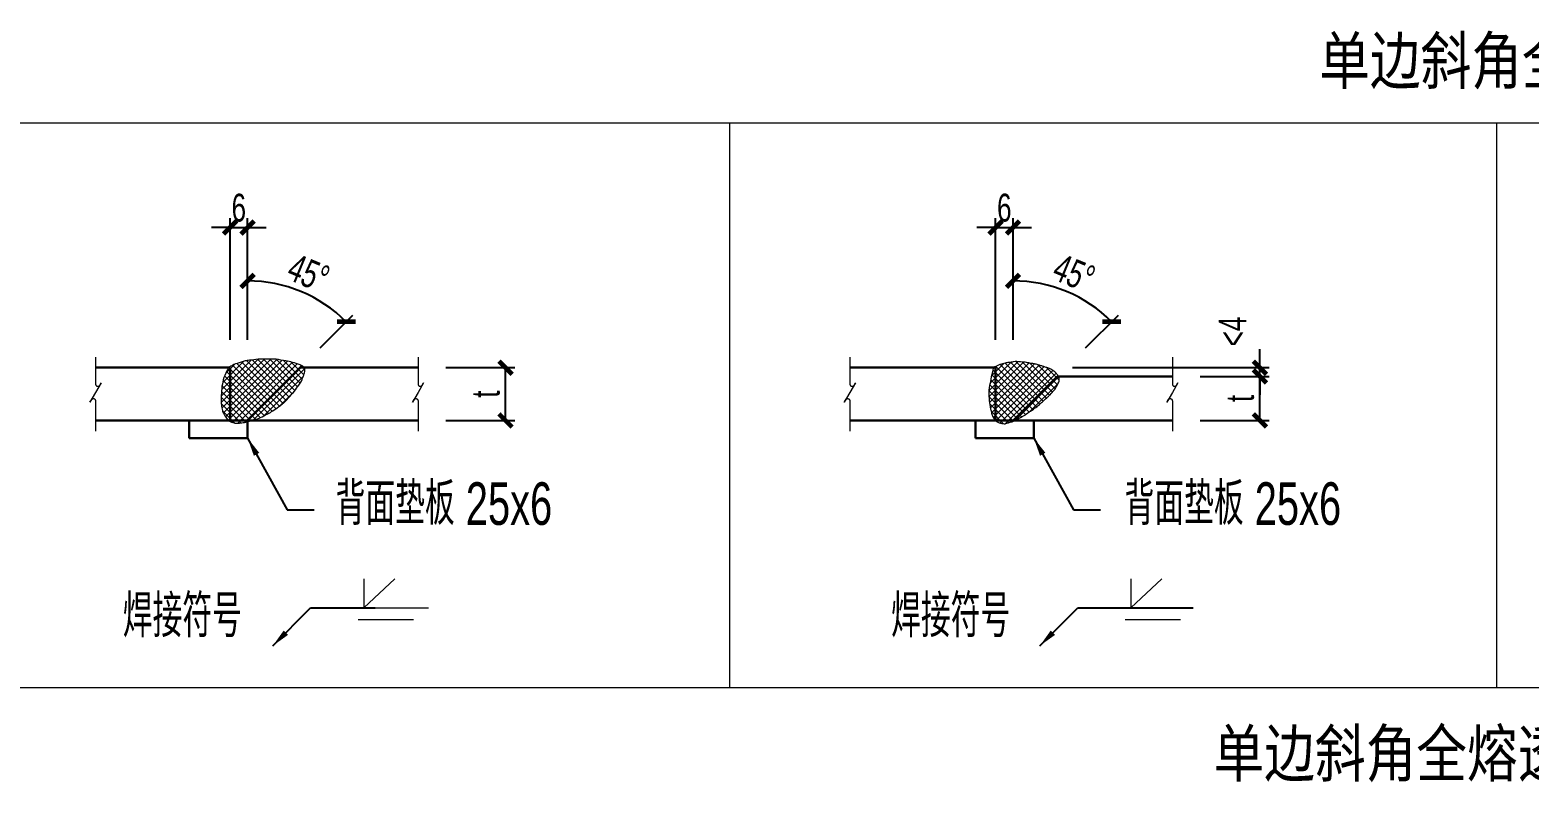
# Model space of a CAD drawing. Header units: millimetres. Extents: x -5285 to 713586, y 0 to 59400.
# Drawn here: x 195396 to 211534, y 29462 to 37630 of the extents above; entities that cross this region are included whole.
import ezdxf

# ---------------------------------------------------------------- set-up
doc = ezdxf.new("R2010")
doc.units = ezdxf.units.MM
doc.header["$LTSCALE"] = 1000
doc.header["$PDSIZE"] = 300
doc.layers.get('0').update_dxf_attribs({"lineweight": 15})
doc.layers.get('DEFPOINTS').update_dxf_attribs({"color": 252, "lineweight": 15})
for name, color, linetype, lineweight in [('Dim', 7, 'Continuous', 15), ('hatch', 5, 'Continuous', 13), ('Index', 1, 'Continuous', 15), ('MENBER', 2, 'Continuous', 30), ('TEXT', 2, 'Continuous', 15)]:
    doc.layers.add(name, color=color, linetype=linetype, lineweight=lineweight)
doc.styles.add('T&D', font='haiwenrs.shx', dxfattribs={"width": 0.7, "bigfont": 'hztxt.shx'})
doc.styles.add('TITLE', font='simhei.ttf', dxfattribs={"width": 0.8})
doc.dimstyles.new('T&D100', dxfattribs={"dimscale": 100, "dimtxt": 3, "dimasz": 2, "dimexe": 1, "dimexo": 3, "dimtad": 1, "dimdec": 0, "dimzin": 0, "dimdsep": 46, "dimtxsty": 'T&D', "dimblk": 'ARCHTICK', "dimcen": 0.09, "dimclrt": 2, "dimadec": 0, "dimazin": 0, "dimtfac": 1, "dimtdec": 0, "dimtix": 1, "dimtmove": 2, "dimatfit": 0, "dimfxl": 1, "dimtolj": 1, "dimtzin": 0, "dimarcsym": 0})

# ---------------------------------------------------------------- blocks, each defined once
blk = doc.blocks.new('_ArchTick')
at = {"color": 0, "linetype": 'ByBlock', "const_width": 0.25}
blk.add_lwpolyline([(-0.354, -0.354), (0.354, 0.354)], dxfattribs=at)
blk = doc.blocks.new('*D65')
at = {"layer": 'DEFPOINTS', "color": 0, "transparency": 16777216}
for p in [(198490, 34729), (197738, 34114), (198307, 33996), (197738, 33427), (197738, 33160)]:
    blk.add_point(p, dxfattribs=at)
at = {"layer": 'Dim', "color": 0, "lineweight": -2, "transparency": 16777216}
for p, q in [((197738, 34414), (197738, 35030)), ((198519, 34208), (198872, 34561))]:
    blk.add_line(p, q, dxfattribs=at)
blk.add_arc((197738, 33427), 1503, 45, 90, dxfattribs=at)
at = {"layer": 'Dim', "color": 0, "lineweight": -2, "transparency": 16777216, "xscale": 200, "yscale": 200, "zscale": 200}
for p, rotation in [((197738, 34930), 179.9999999999868), ((198801, 34490), 314.9999999999964)]:
    blk.add_blockref('_ArchTick', p, dxfattribs=dict(at, rotation=rotation))
at = {"layer": 'Dim', "color": 2, "transparency": 16777216, "insert": (198395, 35012), "char_height": 300, "attachment_point": 5, "rotation": 337.5, "style": 'T&D'}
blk.add_mtext('\\A1;45°', dxfattribs=at)
blk = doc.blocks.new('*D66')
at = {"layer": 'DEFPOINTS', "color": 0, "transparency": 16777216}
for p in [(197738, 35504), (197550, 33996), (197738, 33996)]:
    blk.add_point(p, dxfattribs=at)
at = {"layer": 'Dim', "color": 0, "lineweight": -2, "transparency": 16777216}
for p, q in [((197550, 34296), (197550, 35604)), ((197738, 34296), (197738, 35604)), ((197550, 35504), (197350, 35504)), ((197550, 35504), (197738, 35504)), ((197738, 35504), (197938, 35504))]:
    blk.add_line(p, q, dxfattribs=at)
at = {"layer": 'Dim', "color": 0, "lineweight": -2, "transparency": 16777216, "xscale": 200, "yscale": 200, "zscale": 200}
blk.add_blockref('_ArchTick', (197550, 35504), dxfattribs=at)
at = {"layer": 'Dim', "color": 0, "lineweight": -2, "transparency": 16777216, "xscale": 200, "yscale": 200, "zscale": 200, "rotation": 180}
blk.add_blockref('_ArchTick', (197738, 35504), dxfattribs=at)
at = {"layer": 'Dim', "color": 2, "transparency": 16777216, "insert": (197644, 35716), "char_height": 300, "attachment_point": 5, "style": 'T&D'}
blk.add_mtext('\\A1;6', dxfattribs=at)
blk = doc.blocks.new('*D67')
at = {"layer": 'DEFPOINTS', "color": 0, "transparency": 16777216}
for p in [(199574, 33996), (200516, 33996), (199574, 33427)]:
    blk.add_point(p, dxfattribs=at)
at = {"layer": 'Dim', "color": 0, "lineweight": -2, "transparency": 16777216}
for p, q in [((199874, 33996), (200616, 33996)), ((200516, 33427), (200516, 33996)), ((199874, 33427), (200616, 33427))]:
    blk.add_line(p, q, dxfattribs=at)
at = {"layer": 'Dim', "color": 0, "lineweight": -2, "transparency": 16777216, "xscale": 200, "yscale": 200, "zscale": 200}
for p, rotation in [((200516, 33996), 90), ((200516, 33427), 270)]:
    blk.add_blockref('_ArchTick', p, dxfattribs=dict(at, rotation=rotation))
at = {"layer": 'Dim', "color": 2, "transparency": 16777216, "insert": (200304, 33712), "char_height": 300, "attachment_point": 5, "rotation": 90, "style": 'T&D'}
blk.add_mtext('\\A1;t', dxfattribs=at)
blk = doc.blocks.new('*D78')
at = {"layer": 'DEFPOINTS', "color": 0, "transparency": 16777216}
for p in [(206321, 33996), (207694, 33902), (208637, 33996)]:
    blk.add_point(p, dxfattribs=at)
at = {"layer": 'Dim', "color": 0, "lineweight": -2, "transparency": 16777216}
for p, q in [((208637, 33996), (208637, 34196)), ((206621, 33996), (208737, 33996)), ((207994, 33902), (208737, 33902)), ((208637, 33902), (208637, 33996)), ((208637, 33902), (208637, 33702))]:
    blk.add_line(p, q, dxfattribs=at)
at = {"layer": 'Dim', "color": 0, "lineweight": -2, "transparency": 16777216, "xscale": 200, "yscale": 200, "zscale": 200}
for p, rotation in [((208637, 33996), 270), ((208637, 33902), 90)]:
    blk.add_blockref('_ArchTick', p, dxfattribs=dict(at, rotation=rotation))
at = {"layer": 'Dim', "color": 2, "transparency": 16777216, "insert": (208342, 34385), "char_height": 300, "attachment_point": 5, "rotation": 90, "style": 'T&D'}
blk.add_mtext('\\A1;<4', dxfattribs=at)
blk = doc.blocks.new('*D79')
at = {"layer": 'DEFPOINTS', "color": 0, "transparency": 16777216}
for p in [(206731, 34729), (205979, 34114), (206548, 33996), (205979, 33427), (205979, 33160)]:
    blk.add_point(p, dxfattribs=at)
at = {"layer": 'Dim', "color": 0, "lineweight": -2, "transparency": 16777216}
for p, q in [((205979, 34414), (205979, 35030)), ((206760, 34208), (207113, 34561))]:
    blk.add_line(p, q, dxfattribs=at)
blk.add_arc((205979, 33427), 1503, 45, 90, dxfattribs=at)
at = {"layer": 'Dim', "color": 0, "lineweight": -2, "transparency": 16777216, "xscale": 200, "yscale": 200, "zscale": 200}
for p, rotation in [((205979, 34930), 180.0000000000124), ((207042, 34490), 315.0000000000035)]:
    blk.add_blockref('_ArchTick', p, dxfattribs=dict(at, rotation=rotation))
at = {"layer": 'Dim', "color": 2, "transparency": 16777216, "insert": (206636, 35012), "char_height": 300, "attachment_point": 5, "rotation": 337.5, "style": 'T&D'}
blk.add_mtext('\\A1;45°', dxfattribs=at)
blk = doc.blocks.new('*D80')
at = {"layer": 'DEFPOINTS', "color": 0, "transparency": 16777216}
for p in [(205979, 35504), (205791, 33996), (205979, 33996)]:
    blk.add_point(p, dxfattribs=at)
at = {"layer": 'Dim', "color": 0, "lineweight": -2, "transparency": 16777216}
for p, q in [((205791, 34296), (205791, 35604)), ((205979, 34296), (205979, 35604)), ((205791, 35504), (205591, 35504)), ((205791, 35504), (205979, 35504)), ((205979, 35504), (206179, 35504))]:
    blk.add_line(p, q, dxfattribs=at)
at = {"layer": 'Dim', "color": 0, "lineweight": -2, "transparency": 16777216, "xscale": 200, "yscale": 200, "zscale": 200}
blk.add_blockref('_ArchTick', (205791, 35504), dxfattribs=at)
at = {"layer": 'Dim', "color": 0, "lineweight": -2, "transparency": 16777216, "xscale": 200, "yscale": 200, "zscale": 200, "rotation": 180}
blk.add_blockref('_ArchTick', (205979, 35504), dxfattribs=at)
at = {"layer": 'Dim', "color": 2, "transparency": 16777216, "insert": (205885, 35716), "char_height": 300, "attachment_point": 5, "style": 'T&D'}
blk.add_mtext('\\A1;6', dxfattribs=at)
blk = doc.blocks.new('*D81')
at = {"layer": 'DEFPOINTS', "color": 0, "transparency": 16777216}
for p in [(207694, 33902), (208637, 33902), (207694, 33427)]:
    blk.add_point(p, dxfattribs=at)
at = {"layer": 'Dim', "color": 0, "lineweight": -2, "transparency": 16777216}
for p, q in [((207994, 33902), (208737, 33902)), ((208637, 33427), (208637, 33902)), ((207994, 33427), (208737, 33427))]:
    blk.add_line(p, q, dxfattribs=at)
at = {"layer": 'Dim', "color": 0, "lineweight": -2, "transparency": 16777216, "xscale": 200, "yscale": 200, "zscale": 200}
for p, rotation in [((208637, 33902), 90), ((208637, 33427), 270)]:
    blk.add_blockref('_ArchTick', p, dxfattribs=dict(at, rotation=rotation))
at = {"layer": 'Dim', "color": 2, "transparency": 16777216, "insert": (208424, 33665), "char_height": 300, "attachment_point": 5, "rotation": 90, "style": 'T&D'}
blk.add_mtext('\\A1;t', dxfattribs=at)

msp = doc.modelspace()

# ---------------------------------------------------------------- hatches: boundary and pattern name
at = {"layer": 'hatch'}
h = msp.add_hatch(dxfattribs=at)
h.set_pattern_fill('ANSI37', color=256, scale=377.004647, style=0)
h.set_pattern_definition([(45, (191384.782, 10289.935), (-33.32282, 33.32282), []), (135, (191384.782, 10289.935), (-33.32282, -33.32282), [])])
edge = h.paths.add_edge_path()
edge.add_arc((198303.1, 33967.7), 53.8, 31.71715, 57.30414)
edge.add_arc((198281.2, 33933.7), 94.2, 57.30414, 76.5769)
edge.add_arc((197904.4, 32985), 1114.2, 69.03022, 73.41909)
edge.add_arc((197997.8, 33275.7), 808.9, 73.88385, 79.03477)
edge.add_arc((196179.3, 21914.5), 12314.3, 80.78328, 81.28851)
edge.add_arc((197998.7, 32965.4), 1122.3, 87.66591, 89.33952)
edge.add_arc((197939.7, 27850.8), 6237.3, 89.33952, 90)
edge.add_arc((197939.7, 30590.1), 3498, 90, 90.88196)
edge.add_arc((197904.3, 32888.2), 1199.5, 90.88196, 92.54131)
edge.add_arc((198840.6, 25261), 8880.9, 96.39688, 97.0067)
edge.add_arc((197841.2, 33367.2), 713.3, 96.75435, 100.4058)
edge.add_arc((198489.7, 31354.8), 2823.1, 105.98375, 107.81893)
edge.add_arc((197752.3, 33689.8), 374.7, 109.72876, 121.00271)
edge.add_arc((197573.7, 33972.5), 41, 110.58757, 145.11584)
edge.add_arc((197552, 33974.4), 24.7, 118.84789, 156.57448)
edge.add_arc((198466.3, 33451.1), 1078, 150.36067, 156.02395)
edge.add_arc((209912.1, 31271.8), 12703.3, 168.11011, 168.53801)
edge.add_arc((198674.9, 33719.1), 1215.3, 176.36307, 177.7466)
edge.add_arc((200309.5, 33509.6), 2860.5, 174.83951, 176.10581)
edge.add_arc((199584.7, 33568.5), 2133.4, 176.36189, 177.82821)
edge.add_arc((198470.9, 33696.1), 1019.1, 182.63053, 185.84277)
edge.add_arc((198491.6, 33739.4), 1044.9, 188.08998, 191.26205)
edge.add_arc((197651, 33599.9), 195.2, 199.29652, 204.60357)
edge.add_arc((199538.4, 34570.9), 2317.5, 207.00421, 208.54431)
edge.add_arc((197812, 33693), 385.3, 216.55679, 224.14182)
edge.add_arc((197558.2, 33453.8), 36.9, 232.14644, 256.87525)
edge.add_arc((197661.2, 33607.9), 220.3, 239.64323, 244.23818)
edge.add_arc((197771.6, 34042.1), 665.3, 251.94906, 254.59179)
edge.add_arc((197638.1, 34170.7), 771.2, 266.77963, 267.96608)
edge.add_arc((197661.8, 33796.6), 399.9, 262.66748, 264.31543)
edge.add_arc((197628.3, 33443.7), 45.5, 262.31851, 283.30913)
edge.add_arc((197620.3, 33839.4), 440.3, 272.39452, 279.05608)
edge.add_arc((197488.9, 34629), 1240.7, 279.31308, 281.98359)
edge.add_arc((197653.3, 33721.3), 319.9, 286.93789, 292.19889)
edge.add_arc((197698.5, 33801.3), 383.7, 281.36672, 289.78626)
edge.add_arc((197619.2, 34023), 619.2, 289.7495, 296.37797)
edge.add_arc((188511.4, 52719), 21415.6, 295.98466, 296.20947)
edge.add_arc((205183.8, 22606.9), 13069.7, 123.21465, 123.50242, ccw=False)
edge.add_arc((213086.5, 11909.1), 26359.4, 124.66815, 124.84847, ccw=False)
edge.add_arc((193630.2, 39285.9), 7237, 308.07042, 308.41454)
edge.add_arc((197542, 34219.5), 840.8, 314.07882, 317.49136)
edge.add_arc((196061.6, 35544.9), 2827.7, 317.96327, 319.82377)
edge.add_arc((197592.5, 34367.5), 902.7, 314.22475, 315.96526)
edge.add_arc((191401.5, 38571.4), 8374.2, 324.76486, 325.33629)
edge.add_arc((197816.7, 34159.4), 588.7, 323.40575, 328.46766)
edge.add_arc((197336.5, 34259.5), 1063.3, 337.43726, 341.20324)
edge.add_arc((198234.1, 33966.4), 119.7, 335.60322, 360.33188)
edge.add_arc((198315.4, 33975.4), 39.3, 347.76826, 391.71715)
h = msp.add_hatch(dxfattribs=at)
h.set_pattern_fill('ANSI37', color=256, scale=377.004647, style=0)
h.set_pattern_definition([(45, (189060.16, 10289.935), (-33.32282, 33.32282), []), (135, (189060.16, 10289.935), (-33.32282, -33.32282), [])])
edge = h.paths.add_edge_path()
edge.add_arc((206387.5, 33853.5), 96, 30.16764, 48.46696)
edge.add_arc((206351.3, 33860.5), 119.2, 32.97856, 49.38277)
edge.add_arc((205461.3, 32609.1), 1654.3, 54.20811, 56.05446)
edge.add_arc((206322.8, 33847.7), 147.5, 65.01365, 71.19871)
edge.add_arc((204621.1, 28849.6), 5427.4, 71.19871, 71.58893)
edge.add_arc((205543.4, 31620.4), 2507.1, 71.58893, 72.16308)
edge.add_arc((205168.7, 30455.7), 3730.6, 72.16308, 72.66876)
edge.add_arc((205170.3, 30461), 3725, 72.66876, 73.17481)
edge.add_arc((206116, 33588.3), 457.9, 73.17481, 78.12736)
edge.add_arc((206128.9, 33649.8), 395.1, 78.12736, 83.45955)
edge.add_arc((206112, 33824.4), 226.6, 74.12524, 80.88005)
edge.add_arc((206241.2, 34848.9), 806.2, 259.77696, 263.35666, ccw=False)
edge.add_arc((206107.3, 34654.4), 599, 261.66435, 269.11259, ccw=False)
edge.add_arc((206015.8, 33938.9), 122.9, 87.82756, 104.32417)
edge.add_arc((206065.4, 33316.9), 745.4, 96.15867, 97.11517)
edge.add_arc((207516.8, 21689.3), 12463.2, 97.11517, 97.34908)
edge.add_arc((206460.4, 29880.3), 4204.4, 97.34908, 97.58418)
edge.add_arc((215823, -4685.4), 39982.8, 104.36187, 104.43811)
edge.add_arc((205927.3, 33783.7), 261.4, 106.28749, 120.75811)
edge.add_arc((205800.3, 33970.4), 38.6, 100.06871, 138.40507)
edge.add_arc((205856.9, 33950.1), 97, 151.75795, 165.73172)
edge.add_arc((207593, 33508.6), 1888.3, 165.73172, 168.89088)
edge.add_arc((214386.4, 32174.7), 8811.5, 168.89088, 169.49419)
edge.add_arc((205946.7, 33739.8), 227.9, 169.49419, 173.24654)
edge.add_arc((206067.2, 33725.5), 349.1, 173.24654, 180)
edge.add_arc((206389.6, 33725.5), 671.5, 180, 184.86816)
edge.add_arc((206598, 33743.3), 880.8, 184.86816, 187.44177)
edge.add_arc((207200.6, 33822), 1488.5, 187.44177, 189.42141)
edge.add_arc((206263.5, 33666.5), 538.5, 189.42141, 193.41038)
edge.add_arc((206570.9, 33739.8), 854.6, 193.41038, 196.57673)
edge.add_arc((205920.9, 33546.3), 176.4, 196.57673, 209.68452)
edge.add_arc((205913.3, 33541.9), 167.6, 209.68452, 223.1341)
edge.add_arc((205881.4, 33512.1), 123.9, 223.1341, 236.9241)
edge.add_arc((205837.9, 33446.1), 44.8, 237.47222, 260.40971)
edge.add_arc((205893.4, 33573.2), 182.6, 249.81839, 258.70547)
edge.add_arc((205864.1, 33426.6), 33.1, 258.70547, 279.68428)
edge.add_arc((205894.9, 33566.5), 174.4, 261.67199, 269.82328)
edge.add_arc((205465.5, 34997.9), 1662, 284.95574, 287.59419)
edge.add_arc((204663.6, 36861.7), 3686.5, 290.71914, 291.25465)
edge.add_arc((205986.4, 33460.9), 37.5, 291.25465, 296.56739)
edge.add_arc((205926.3, 33581.1), 171.9, 296.56739, 302.80989)
edge.add_arc((204145.2, 36877), 3917.8, 298.58135, 299.88844)
edge.add_arc((194695.6, 50346.2), 20358.4, 304.05989, 304.24973)
edge.add_arc((202691.7, 38602.3), 6150.7, 304.24973, 304.59509)
edge.add_arc((204732.3, 35643.7), 2556.6, 304.59509, 306.12022)
edge.add_arc((204758.6, 35231.1), 2219, 311.86045, 313.49753)
edge.add_arc((206020, 33963.2), 433, 307.89841, 311.38413)
edge.add_arc((204686, 35477.1), 2450.9, 311.38413, 312.84908)
edge.add_arc((205988.5, 34073), 535.6, 312.84908, 316.59672)
edge.add_arc((205151.9, 34864.2), 1687, 316.59672, 318.70812)
edge.add_arc((206263, 33888.3), 208.3, 318.70812, 329.00106)
edge.add_arc((206063.2, 34008.4), 441.4, 329.00106, 336.06653)
edge.add_arc((206351.2, 33880.6), 126.3, 336.06653, 356.89653)
edge.add_arc((206427, 33876.5), 50.4, 356.89653, 390.16764)

# ---------------------------------------------------------------- linework, layer by layer
for points in [[(198348.8, 33996, 0.1121105), (198332.1, 34013, 0.084292), (198303.1, 34025.4, 0.0191524), (198222.3, 34052.8, 0.0224789), (198151.7, 34069.8, 0.0022045), (198044.4, 34086.8, 0.0073026), (198011.6, 34087.6, 0.0028819), (197939.7, 34088, 0.0038483), (197885.9, 34087.6, 0.0072404), (197851.2, 34086.6, 0.0026608), (197757.3, 34075.6, 0.0159338), (197712.3, 34068.8, 0.0080076), (197625.8, 34042.5, 0.0492316), (197559.3, 34011, 0.1518083), (197540.1, 33996, 0.1661165), (197529.3, 33984.2, 0.0247157), (197481.3, 33889.1, 0.0018671), (197462.1, 33796.2, 0.0060369), (197460.6, 33766.9, 0.0055253), (197455.6, 33703.9, 0.0063981), (197452.8, 33649.4, 0.0140169), (197457.1, 33592.4, 0.0138416), (197466.8, 33535.4, 0.0231605), (197473.5, 33518.6, 0.0067201), (197502.6, 33463.5, 0.033108), (197535.6, 33424.6, 0.1083205), (197549.8, 33417.8, 0.0200519), (197565.4, 33409.5, 0.0115316), (197594.8, 33400.7, 0.0051769), (197610.8, 33400, 0.0071907), (197622.2, 33398.7, 0.0918458), (197638.7, 33399.5, 0.0290747), (197689.6, 33404.6, 0.0116528), (197746.5, 33415.3, 0.0229595), (197774.1, 33425.1, 0.0367537), (197828.4, 33440.2, 0.0289302), (197894.3, 33468.3, 0.0009809), (197969.7, 33505.2, -0.0012556), (198024.6, 33541.3, -0.0007868), (198092.7, 33588.6, 0.0015015), (198126.8, 33615.5, 0.0148911), (198161.8, 33651.4, 0.0081181), (198222.1, 33720.6, 0.0075946), (198241.5, 33740, 0.0024933), (198289.3, 33808.5, 0.0220903), (198318.4, 33851.5, 0.0164337), (198343.1, 33916.9, 0.1083198), (198353.8, 33967.1, 0.1941489)], [(206470.6, 33901.8, 0.0800159), (206451.2, 33925.4, 0.0716994), (206428.8, 33951, 0.0080564), (206385.1, 33981.4, 0.026994), (206370.3, 33987.4, 0.0017027), (206335.3, 33999.2, 0.0025052), (206311.4, 34007, 0.0022064), (206280, 34016.9, 0.0022081), (206248.6, 34026.6, 0.0216129), (206210.2, 34036.4, 0.0232702), (206174, 34042.3, 0.029482), (206147.9, 34048.1, -0.0156206), (206098.1, 34055.5, -0.0325105), (206020.5, 34061.7, 0.0721046), (205985.4, 34058, 0.0041736), (205973.1, 34056.5, 0.0010206), (205922.6, 34050.1, 0.0010258), (205905.5, 34047.9, 0.0003326), (205854, 34034.7, 0.063224), (205793.6, 34008.4, 0.1688517), (205771.5, 33996, 0.0610478), (205762.9, 33974, 0.0137853), (205740.1, 33872.5, 0.0026325), (205722.7, 33781.3, 0.0163742), (205720.4, 33766.6, 0.0294761), (205718, 33725.5, 0.0212445), (205720.4, 33668.5, 0.01123), (205724.7, 33629.2, 0.008638), (205732.2, 33578.3, 0.0174069), (205739.6, 33541.6, 0.0138167), (205751.9, 33496, 0.057256), (205767.7, 33458.9, 0.0587523), (205791, 33427.4, 0.060243), (205813.8, 33408.3, 0.1004192), (205830.4, 33401.9, 0.0387966), (205857.6, 33394.2, 0.0917938), (205869.7, 33394, 0.0355817), (205894.4, 33392.2, 0.0115129), (205967.9, 33413.6, 0.0023366), (206000, 33426, 0.0231854), (206003.2, 33427.4, 0.0272448), (206019.5, 33436.6, 0.0057033), (206097.5, 33480.3, 0.0008283), (206153.3, 33518.2, 0.0015069), (206183.9, 33539.1, 0.0066547), (206239.4, 33578.5, 0.0071432), (206286, 33621.5, 0.0152105), (206306.3, 33638.3, 0.0063921), (206352.7, 33680.3, 0.0163536), (206377.6, 33704.9, 0.009213), (206419.5, 33750.9, 0.0449416), (206441.5, 33781.1, 0.0308387), (206466.6, 33829.3, 0.0911391), (206477.3, 33873.7, 0.1462011)]]:
    msp.add_lwpolyline(points, format="xyb", close=True, dxfattribs=at)
at = {"layer": 'Index'}
for p, q in [((227671.9, 36625.4), (193645, 36625.4)), ((202925.5, 36625.4), (202925.5, 30550.6)), ((211183, 36625.4), (211183, 30550.6)), ((227671.6, 30550.6), (193645, 30550.6))]:
    msp.add_line(p, q, dxfattribs=at)
for points in [[(196101.7, 34109.1), (196101.7, 33819.7), (196101.8, 33817.9), (196101.8, 33816.9), (196102.2, 33814.4), (196102.8, 33812.4), (196103.7, 33810.1), (196104.3, 33808.8), (196105.1, 33807.3), (196105.9, 33806), (196106.7, 33804.8), (196107.8, 33803.6), (196109.1, 33802.2), (196110.4, 33801), (196111.6, 33800.1), (196112.4, 33799.6), (196114.4, 33798.3), (196115.4, 33797.8), (196117.2, 33797), (196118, 33796.8), (196119.5, 33796.3), (196121.2, 33795.8), (196122.4, 33795.7), (196123.5, 33795.6), (196125.4, 33795.4), (196128.4, 33795.6), (196131, 33795.9), (196133.1, 33796.5), (196135.8, 33797.6), (196138.4, 33798.9), (196140.5, 33800.3), (196142.4, 33801.8), (196143.8, 33803.2), (196145.1, 33804.8), (196146.6, 33807.1), (196162.2, 33834.1), (196101.7, 33729.2), (196041.1, 33624.2), (196056.4, 33650.8), (196057.6, 33652.6), (196058.6, 33654), (196060, 33655.6), (196061, 33656.6), (196062.2, 33657.6), (196063.3, 33658.5), (196065.2, 33659.7), (196066.8, 33660.5), (196068.1, 33661.1), (196069, 33661.4), (196071.3, 33662.2), (196072.4, 33662.5), (196074.1, 33662.7), (196075.4, 33662.9), (196076.4, 33662.9), (196078.8, 33662.9), (196081.7, 33662.6), (196085.1, 33661.7), (196086.7, 33661.1), (196087.8, 33660.6), (196089.3, 33659.8), (196091, 33658.8), (196093.3, 33657), (196094.5, 33655.8), (196095.3, 33655.1), (196096.4, 33653.8), (196097.5, 33652.4), (196098.4, 33650.9), (196099.1, 33649.5), (196099.8, 33648), (196100.5, 33646), (196101, 33644.5), (196101.1, 33643.7), (196101.5, 33641.9), (196101.7, 33640.3), (196101.7, 33638.8), (196101.7, 33638.7), (196101.7, 33314.3)], [(199573.5, 34109.1), (199573.5, 33819.7), (199573.6, 33817.9), (199573.7, 33816.9), (199574, 33814.4), (199574.6, 33812.4), (199575.5, 33810.1), (199576.1, 33808.8), (199576.9, 33807.3), (199577.8, 33806), (199578.6, 33804.8), (199579.6, 33803.6), (199581, 33802.2), (199582.2, 33801), (199583.4, 33800.1), (199584.2, 33799.6), (199586.2, 33798.3), (199587.3, 33797.8), (199589, 33797), (199589.9, 33796.8), (199591.3, 33796.3), (199593.1, 33795.8), (199594.2, 33795.7), (199595.3, 33795.6), (199597.3, 33795.4), (199600.2, 33795.6), (199602.8, 33795.9), (199604.9, 33796.5), (199607.6, 33797.6), (199610.2, 33798.9), (199612.3, 33800.3), (199614.2, 33801.8), (199615.6, 33803.2), (199616.9, 33804.8), (199618.5, 33807.1), (199634.1, 33834.1), (199573.5, 33729.2), (199513, 33624.2), (199528.3, 33650.8), (199529.4, 33652.6), (199530.4, 33654), (199531.8, 33655.6), (199532.9, 33656.6), (199534, 33657.6), (199535.1, 33658.5), (199537.1, 33659.7), (199538.6, 33660.5), (199539.9, 33661.1), (199540.9, 33661.4), (199543.1, 33662.2), (199544.3, 33662.5), (199545.9, 33662.7), (199547.2, 33662.9), (199548.3, 33662.9), (199550.6, 33662.9), (199553.5, 33662.6), (199557, 33661.7), (199558.5, 33661.1), (199559.7, 33660.6), (199561.2, 33659.8), (199562.8, 33658.8), (199565.2, 33657), (199566.4, 33655.8), (199567.2, 33655.1), (199568.2, 33653.8), (199569.3, 33652.4), (199570.2, 33650.9), (199571, 33649.5), (199571.7, 33648), (199572.4, 33646), (199572.8, 33644.5), (199573, 33643.7), (199573.3, 33641.9), (199573.5, 33640.3), (199573.5, 33638.8), (199573.5, 33638.7), (199573.5, 33314.3)], [(204222.2, 34109.1), (204222.2, 33819.7), (204222.3, 33817.9), (204222.4, 33816.9), (204222.7, 33814.4), (204223.3, 33812.4), (204224.2, 33810.1), (204224.8, 33808.8), (204225.6, 33807.3), (204226.5, 33806), (204227.2, 33804.8), (204228.3, 33803.6), (204229.7, 33802.2), (204230.9, 33801), (204232.1, 33800.1), (204232.9, 33799.6), (204234.9, 33798.3), (204235.9, 33797.8), (204237.7, 33797), (204238.5, 33796.8), (204240, 33796.3), (204241.8, 33795.8), (204242.9, 33795.7), (204244, 33795.6), (204245.9, 33795.4), (204248.9, 33795.6), (204251.5, 33795.9), (204253.6, 33796.5), (204256.3, 33797.6), (204258.9, 33798.9), (204261, 33800.3), (204262.9, 33801.8), (204264.3, 33803.2), (204265.6, 33804.8), (204267.2, 33807.1), (204282.7, 33834.1), (204222.2, 33729.2), (204161.6, 33624.2), (204177, 33650.8), (204178.1, 33652.6), (204179.1, 33654), (204180.5, 33655.6), (204181.6, 33656.6), (204182.7, 33657.6), (204183.8, 33658.5), (204185.7, 33659.7), (204187.3, 33660.5), (204188.6, 33661.1), (204189.6, 33661.4), (204191.8, 33662.2), (204193, 33662.5), (204194.6, 33662.7), (204195.9, 33662.9), (204197, 33662.9), (204199.3, 33662.9), (204202.2, 33662.6), (204205.7, 33661.7), (204207.2, 33661.1), (204208.4, 33660.6), (204209.8, 33659.8), (204211.5, 33658.8), (204213.8, 33657), (204215.1, 33655.8), (204215.8, 33655.1), (204216.9, 33653.8), (204218, 33652.4), (204218.9, 33650.9), (204219.7, 33649.5), (204220.4, 33648), (204221.1, 33646), (204221.5, 33644.5), (204221.7, 33643.7), (204222, 33641.9), (204222.2, 33640.3), (204222.2, 33638.8), (204222.2, 33638.7), (204222.2, 33314.3)], [(207694, 34109.1), (207694, 33819.7), (207694.1, 33817.9), (207694.2, 33816.9), (207694.6, 33814.4), (207695.2, 33812.4), (207696, 33810.1), (207696.6, 33808.8), (207697.4, 33807.3), (207698.3, 33806), (207699.1, 33804.8), (207700.1, 33803.6), (207701.5, 33802.2), (207702.7, 33801), (207703.9, 33800.1), (207704.7, 33799.6), (207706.7, 33798.3), (207707.8, 33797.8), (207709.5, 33797), (207710.4, 33796.8), (207711.9, 33796.3), (207713.6, 33795.8), (207714.7, 33795.7), (207715.9, 33795.6), (207717.8, 33795.4), (207720.7, 33795.6), (207723.3, 33795.9), (207725.4, 33796.5), (207728.1, 33797.6), (207730.7, 33798.9), (207732.8, 33800.3), (207734.7, 33801.8), (207736.1, 33803.2), (207737.4, 33804.8), (207739, 33807.1), (207754.6, 33834.1), (207694, 33729.2), (207633.5, 33624.2), (207648.8, 33650.8), (207649.9, 33652.6), (207651, 33654), (207652.4, 33655.6), (207653.4, 33656.6), (207654.5, 33657.6), (207655.7, 33658.5), (207657.6, 33659.7), (207659.1, 33660.5), (207660.4, 33661.1), (207661.4, 33661.4), (207663.7, 33662.2), (207664.8, 33662.5), (207666.5, 33662.7), (207667.8, 33662.9), (207668.8, 33662.9), (207671.1, 33662.9), (207674, 33662.6), (207677.5, 33661.7), (207679.1, 33661.1), (207680.2, 33660.6), (207681.7, 33659.8), (207683.3, 33658.8), (207685.7, 33657), (207686.9, 33655.8), (207687.7, 33655.1), (207688.7, 33653.8), (207689.9, 33652.4), (207690.7, 33650.9), (207691.5, 33649.5), (207692.2, 33648), (207692.9, 33646), (207693.3, 33644.5), (207693.5, 33643.7), (207693.9, 33641.9), (207694, 33640.3), (207694, 33638.8), (207694, 33638.7), (207694, 33314.3)]]:
    msp.add_lwpolyline(points, dxfattribs=at)
at = {"layer": 'MENBER'}
for p, q in [((197549.7, 33996), (196101.7, 33996)), ((197549.7, 33427.4), (197549.7, 33996)), ((197738.2, 33427.4), (198306.9, 33996)), ((198306.9, 33996), (198348.8, 33996)), ((198348.8, 33996), (199573.5, 33996)), ((205791, 33996), (204222.2, 33996)), ((205791, 33427.4), (205791, 33996)), ((205979.5, 33427.4), (206453.9, 33901.8)), ((206453.9, 33901.8), (207694, 33901.8)), ((196101.7, 33427.4), (197532.9, 33427.4)), ((197109.9, 33238.9), (197109.9, 33427.4)), ((197532.9, 33427.4), (197784.6, 33427.4)), ((197738.2, 33413.5), (197738.2, 33427.4)), ((197738.2, 33238.9), (197738.2, 33413.5)), ((197780.5, 33427.4), (199573.5, 33427.4)), ((204222.2, 33427.4), (205791, 33427.4)), ((205573.6, 33238.9), (205573.6, 33427.4)), ((205791, 33427.4), (205979.5, 33427.4)), ((205979.5, 33427.4), (207694, 33427.4)), ((206201.9, 33238.9), (206201.9, 33427.4)), ((197109.9, 33238.9), (197738.2, 33238.9)), ((205573.6, 33238.9), (206201.9, 33238.9))]:
    msp.add_line(p, q, dxfattribs=at)
at = {"layer": 'TEXT'}
for p, q in [((199111.5, 31410.7), (199687.8, 31410.7)), ((198927.3, 31286.9), (199524.6, 31286.9)), ((207184.8, 31286.9), (207782.1, 31286.9))]:
    msp.add_line(p, q, dxfattribs=at)
for points in [[(198991.3, 31721.8), (198991.3, 31410.7), (199322.2, 31721.8)], [(207248.9, 31721.8), (207248.9, 31410.7), (207579.7, 31721.8)]]:
    msp.add_lwpolyline(points, dxfattribs=at)

# ---------------------------------------------------------------- texts
for s, height, style, width, p in [('单边斜角全熔透坡口焊', 500, 'TITLE', 0.8, (209275.6, 37049.3)), ('背面垫板 25x6', 458.17, 'T&D', 0.7, (198685.9, 32304.3)), ('背面垫板 25x6', 458.17, 'T&D', 0.7, (207179.1, 32304.3)), ('焊接符号', 458.17, 'T&D', 0.7, (196395.1, 31095.6)), ('焊接符号', 458.17, 'T&D', 0.7, (204666.6, 31095.6)), ('单边斜角全熔透坡口焊(含背面垫板)', 500, 'TITLE', 0.8, (208137.6, 29595.2))]:
    msp.add_text(s, height=height, dxfattribs=dict(at, style=style, width=width)).set_placement(p)

# ---------------------------------------------------------------- dimensions: what is measured, and where the dimension line sits
at = {"layer": 'Dim'}
for base, p1, p2, picture, middle in [((197738.2, 35503.8), (197549.7, 33996), (197738.2, 33996), '*D66', (197644, 35716.3)), ((205979.5, 35503.8), (205791, 33996), (205979.5, 33996), '*D80', (205885.2, 35716.3))]:
    dim = msp.add_linear_dim(base=base, p1=p1, p2=p2, text='6', dimstyle='T&D100', dxfattribs=at)
    dim.commit()
    dim.dimension.update_dxf_attribs({"geometry": picture, "text_midpoint": middle})
for base, line1, line2, picture, middle in [((198489.6, 34728.8), ((197738.2, 33427.4), (198306.9, 33996)), ((197738.2, 34113.8), (197738.2, 33159.9)), '*D65', (198394.6, 35012.1)), ((206730.9, 34728.8), ((205979.5, 33427.4), (206548.1, 33996)), ((205979.5, 34113.8), (205979.5, 33159.9)), '*D79', (206635.9, 35012.1))]:
    dim = msp.add_angular_dim_2l(base=base, line1=line1, line2=line2, dimstyle='T&D100', dxfattribs=at)
    dim.commit()
    dim.dimension.update_dxf_attribs({"geometry": picture, "text_midpoint": middle})
dim = msp.add_linear_dim(base=(208636.5, 33996), p1=(207694, 33901.8), p2=(206320.9, 33996), angle=90, text='<4', dimstyle='T&D100', dxfattribs=at)
dim.commit()
dim.dimension.update_dxf_attribs({"geometry": '*D78', "text_midpoint": (208342, 34384.7), "dimtype": 160})
for base, p1, p2, picture, middle in [((200516, 33996), (199573.5, 33427.4), (199573.5, 33996), '*D67', (200303.5, 33711.7)), ((208636.5, 33901.8), (207694, 33427.4), (207694, 33901.8), '*D81', (208424, 33664.6))]:
    dim = msp.add_linear_dim(base=base, p1=p1, p2=p2, angle=90, text='t', dimstyle='T&D100', dxfattribs=at)
    dim.commit()
    dim.dimension.update_dxf_attribs({"geometry": picture, "text_midpoint": middle})

# ---------------------------------------------------------------- leaders
for points in [[(197738.2, 33238.9), (198164.7, 32466.7), (198455.3, 32466.7)], [(206201.9, 33238.9), (206628.4, 32466.7), (206918.9, 32466.7)], [(198009.1, 31002.3), (198417.5, 31410.7), (199111.5, 31410.7)], [(206266.7, 31002.3), (206675, 31410.7), (207919, 31410.7)]]:
    msp.add_leader(points, dimstyle='T&D100', dxfattribs=at)

doc.saveas('drawing.dxf')
